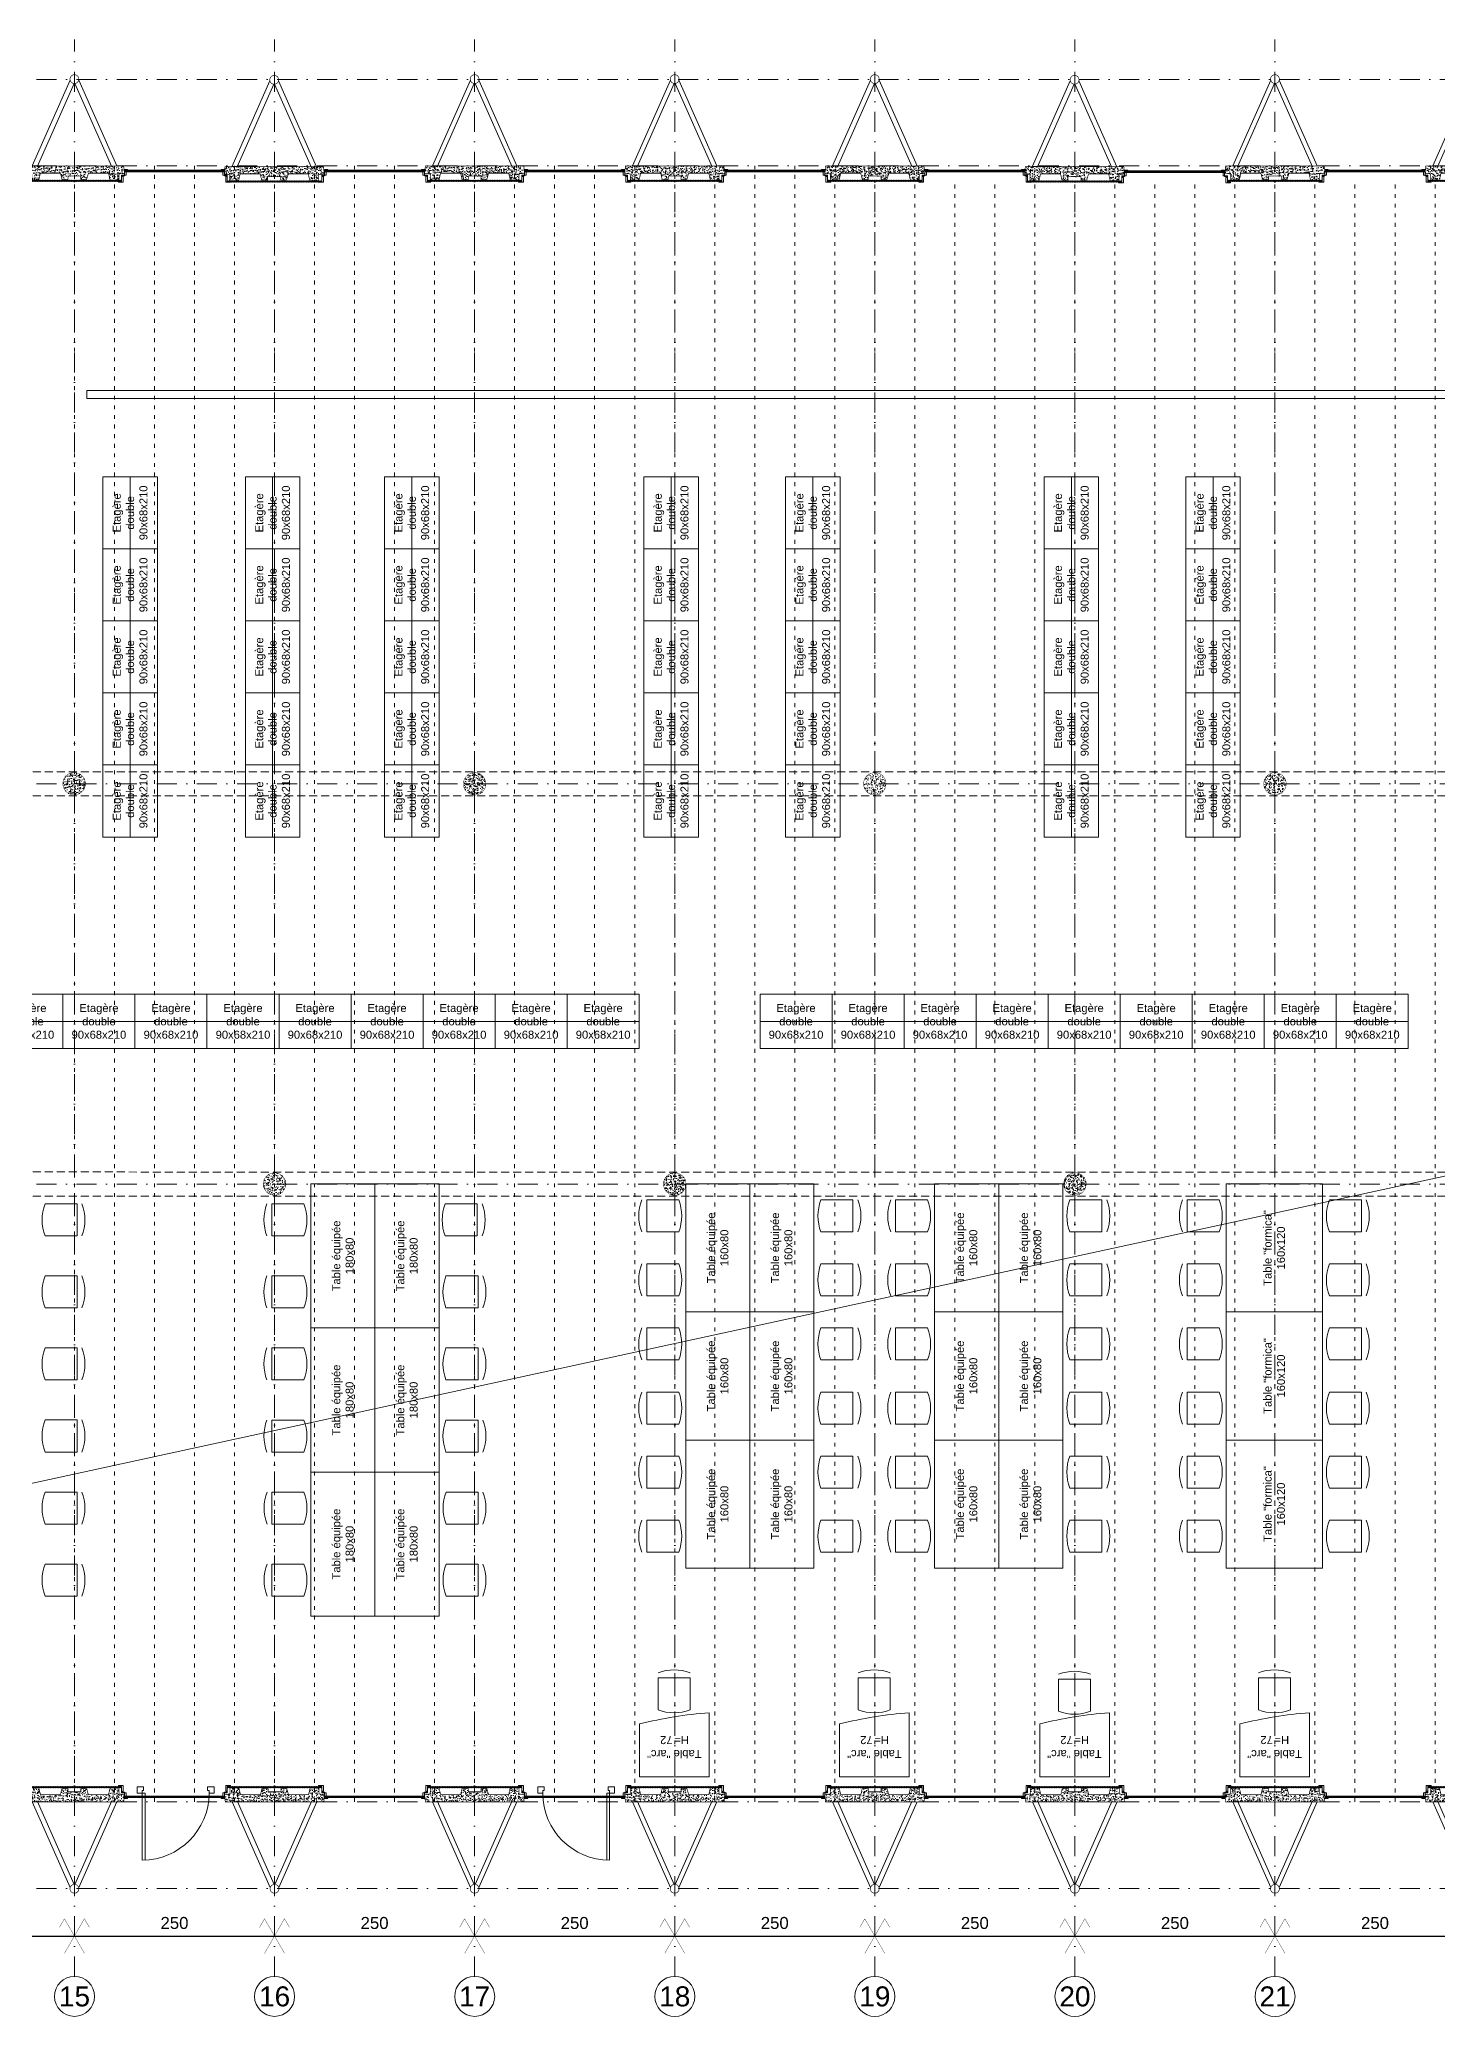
# Model space of a CAD drawing. Header units: millimetres. Extents: x 0 to 111176, y 95213 to 141729.
# Drawn here: x 54204 to 55951, y 106195 to 108665 of the extents above; entities that cross this region are included whole.
import ezdxf
from ezdxf.enums import TextEntityAlignment as Align

# ---------------------------------------------------------------- set-up
doc = ezdxf.new("R2010")
doc.units = ezdxf.units.MM
for name, pattern in [('ACAD_ISO03W100', [30, 12, -18]), ('CONTINU', [0]), ('HIDDEN2', [0.1875, 0.125, -0.0625]), ('TIRETPT2', [0.5, 0.25, -0.125, 0, -0.125])]:
    doc.linetypes.add(name, pattern=pattern)
doc.layers.get('Defpoints').update_dxf_attribs({"lineweight": 9})
doc.layers.add('CDP', color=7, linetype='Continuous', lineweight=9, true_color=0x364259)
doc.layers.add('STR_BOLLARD', color=7, linetype='Continuous', lineweight=9, true_color=0x1c1c1c)
doc.layers.add('Invisible', color=52, linetype='Continuous', lineweight=9, plot=False)
for name, color, linetype, lineweight in [('MEN_Ext', 115, 'Continuous', 9), ('MOB', 37, 'Continuous', 9), ('STR_BOLLARD_Axes', 252, 'Continuous', 9), ('STR_BOLLARD_projeté', 251, 'Continuous', 9)]:
    doc.layers.add(name, color=color, linetype=linetype, lineweight=lineweight)
doc.styles.add('Arial', font='arial.ttf')
doc.styles.add('Arial-10', font='arial.ttf', dxfattribs={"height": 10})
doc.styles.add('Arial-15', font='arial.ttf', dxfattribs={"height": 15})
doc.styles.add('Arial-20', font='arial.ttf', dxfattribs={"height": 20})
doc.dimstyles.new('Cote-15', dxfattribs={"dimtxt": 15, "dimasz": 15, "dimexe": 1.25, "dimexo": 0.625, "dimgap": 7.5, "dimtad": 1, "dimdec": 0, "dimrnd": 0.025, "dimtxsty": 'Arial-15', "dimblk": 'ARCHTICK', "dimcen": 2.5, "dimse1": 1, "dimse2": 1, "dimazin": 0, "dimtfac": 1, "dimtmove": 1, "dimatfit": 3, "dimfxl": 1, "dimarcsym": 0})

# ---------------------------------------------------------------- blocks, each defined once
blk = doc.blocks.new('Fenetres Ext')
for points in [[(14.09999999846332, 3.400000005214679), (14.09999999846332, 4.400000005214679), (18.09999999846332, 4.400000005214679), (18.09999999846332, 3.400000005214679)], [(14.09999999846332, 1.400000005214679), (139.0999999735504, 1.400000005214679), (139.0999999735504, 3.400000005214679), (14.09999999846332, 3.400000005214679), (14.09999999846332, 1.400000005214679)], [(14.09999999846332, -2.599999994785321), (16.09999999846332, -2.599999994785321), (16.09999999846332, 1.400000005214679), (14.09999999846332, 1.400000005214679)], [(139.0999999735504, 3.400000005214679), (139.0999999735504, 4.400000005214679), (135.0999999735504, 4.400000005214679), (135.0999999735504, 3.400000005214679)], [(139.0999999735504, -2.599999994785321), (137.0999999735504, -2.599999994785321), (137.0999999735504, 1.400000005214679), (139.0999999735504, 1.400000005214679)], [(6.599999998463318, -10.59999999478532), (10.59999999846332, -10.59999999478532), (10.59999999846332, -3.599999994785321), (11.59999999846332, -3.599999994785321), (11.59999999846332, -4.585936534454959), (12.59999999972251, -4.585936534454959), (12.59999999846332, -11.59999999478532), (6.599999998463318, -11.59999999478532)], [(10.59999999846332, -3.599999994785321), (14.09999999846332, -3.599999994785321), (14.09999999846332, -2.599999994785321), (10.59999999846332, -2.599999994785321), (10.59999999846332, -3.599999994785321)], [(142.5999999735504, -3.599999994785321), (139.0999999735504, -3.599999994785321), (139.0999999735504, -2.599999994785321), (142.5999999735504, -2.599999994785321), (142.5999999735504, -3.599999994785321)], [(146.5999999735504, -10.59999999478532), (142.5999999735504, -10.59999999478532), (142.5999999735504, -3.599999994785321), (141.5999999735504, -3.599999994785321), (141.5999999735504, -4.585936534454959), (140.5999999722912, -4.585936534454959), (140.5999999735504, -11.59999999478532), (146.5999999735504, -11.59999999478532)]]:
    blk.add_lwpolyline(points, close=True)
blk.add_lwpolyline([(14.09999999846332, 2.400000005214679), (139.0999999735504, 2.400000005214679)])
blk = doc.blocks.new('panneau+contreventement')
at = {"lineweight": 5}
h = blk.add_hatch(dxfattribs=at)
h.set_pattern_fill('AR-CONC', color=252, scale=0.04, angle=360, style=0)
h.set_pattern_definition([(49.99999999999994, (6.955815479159355e-08, 17.59999999470892), (7.287386759840159, -0.6375634215561317), [0.7619999999999998, -8.381999999999998]), (354.9999999999999, (6.955815479159355e-08, 17.59999999470892), (-1.409736856998765, 7.642273809561408), [0.6096, -6.7056233668]), (100.4514446999998, (0.6072803495580956, 17.54686985470835), (5.877649883614139, 7.004710076487798), [0.6476003520000001, -7.123609784]), (46.18419999999995, (6.955815479159355e-08, 19.63199999470817), (10.8431616356852, -1.681693117309098), [1.143, -12.573]), (96.63555760999995, (0.9035960695582617, 19.49185999470865), (9.49616536206013, 9.89704498390885), [0.9714009256, -10.6854243264]), (351.18415117, (6.955815479159355e-08, 19.63199999470817), (9.496165362599092, 9.897044983421296), [0.9143986827999999, -10.0583892768]), (20.99999999999999, (1.016000069557776, 19.12399999471018), (6.064575650765295, -4.090607927483512), [0.7619999999999999, -8.382]), (326, (1.016000069557776, 19.12399999471018), (2.472081133905891, 7.367518644892768), [0.6096, -6.7056]), (71.45144499999996, (1.521381373558143, 18.78311599870722), (8.53665677114865, 3.2769107554362), [0.647600352, -7.123597503999998]), (37.49999999999993, (6.955815479159355e-08, 17.59999999470892), (0.1235441300236765, 3.382201554926124), [0, -6.624319999999999, 0, -6.8072, 0, -6.731]), (7.499999999999964, (6.955815479159355e-08, 17.59999999470892), (2.672786500412234, 4.007222992724778), [0, -3.88112, 0, -6.47192, 0, -2.5654]), (327.4999999999998, (-2.265679930442275, 17.59999999470892), (5.423623806674856, -0.2291497597069439), [0, -2.54, 0, -7.9248, 0, -10.5156]), (317.4999999999999, (-3.281679930441896, 17.59999999470892), (5.925167255440723, 1.017059641333315), [0, -3.302, 0, -5.26288, 0, -7.4676])])
h.paths.add_polyline_path([(8.000000000007276, 16.62599197128293), (8.000000000007276, 12.62599197128293), (-8, 12.62599197128293), (-8, 16.62599197128293), (-15.27348650529757, 16.62599197128293), (-17.5, 9), (-42.54545454565005, 9), (-44.5, 17.59999999831052), (-55.5, 17.59999999831052), (-55.5, 10), (-62.5, 9), (-61.5, 0), (61.5, 0), (62.5, 9), (55.5, 10), (55.5, 17.59999999831052), (44.5, 17.59999999831052), (42.5, 9), (17.50000000000728, 9), (15.72651349470971, 16.62599197128293)])
at = {"layer": 'CDP'}
h = blk.add_hatch(dxfattribs=at)
h.set_pattern_fill('ANSI31', color=256, scale=5)
h.set_pattern_definition([(45, (0, 0), (-0.4419417382415922, 0.4419417382415922), [])])
h.paths.add_polyline_path([(-59, 17.59999999831052), (-59, 19.3999999983098), (58.99999999767169, 19.3999999983098), (58.99999999767169, 17.59999999831052)])
at = {"linetype": 'Continuous', "lineweight": 5, "const_width": 0.8799999952316284}
blk.add_lwpolyline([(8.000000000007276, 16.62599197128293), (8.000000000007276, 12.62599197128293), (-8, 12.62599197128293), (-8, 16.62599197128293), (-15.27348650529757, 16.62599197128293), (-17.5, 9), (-42.54545454565005, 9), (-44.5, 17.59999999831052), (-55.5, 17.59999999831052), (-55.5, 10), (-62.5, 9), (-61.5, 0), (61.5, 0), (62.5, 9), (55.5, 10), (55.5, 17.59999999831052), (44.5, 17.59999999831052), (42.5, 9), (17.50000000000728, 9), (15.72651349470971, 16.62599197128293)], close=True, dxfattribs=at)
for points in [[(-5.29915068641867, -107.0272467950708), (-52.79727948180198, 0.03446815508141299)], [(-0.5113040249361802, -103.0238181007117), (-46.75775930929467, 1.216600178464432)], [(0.5113040249361802, -103.0238181007117), (46.75775930929467, 1.216600178464432)], [(5.29915068641867, -107.0272467950708), (52.79727948180198, 0.03446815508141299)], [(52.79745963354026, 0), (46.20254036645974, 0)]]:
    blk.add_lwpolyline(points)
at = {"const_width": 0.8}
blk.add_lwpolyline([(4.886542232529791, -105.9757763550551, 128.1178204295244), (4.962955946750299, -106.1295426030811, 0.007805315424875689)], format="xyb", close=True, dxfattribs=at)
at = {"layer": 'CDP', "const_width": 0.2}
blk.add_lwpolyline([(-59, 17.59999999831052), (-59, 19.3999999983098), (58.99999999767169, 19.3999999983098), (58.99999999767169, 17.59999999831052), (-59, 17.59999999831052)], close=True, dxfattribs=at)
blk = doc.blocks.new('poteau')
at = {"layer": 'STR_BOLLARD', "lineweight": 5}
h = blk.add_hatch(dxfattribs=at)
h.set_pattern_fill('AR-CONC', color=252, scale=0.04, angle=359.9999999999999, style=0)
h.set_pattern_definition([(49.99999999999999, (-34103.71972945715, -3518.988229174639), (7.287386759840159, -0.6375634215561317), [0.762, -8.382000000000001]), (355, (-34103.71972945715, -3518.988229174639), (-1.409736856998765, 7.642273809561408), [0.6096, -6.7056233668]), (100.4514446999999, (-34103.11244917716, -3519.04135931464), (5.877649883614139, 7.004710076487798), [0.6476003520000001, -7.123609784]), (46.18419999999993, (-34103.71972945715, -3516.956229174639), (10.8431616356852, -1.681693117309098), [1.143, -12.573]), (96.63555760999996, (-34102.81613345716, -3517.096369174639), (9.49616536206013, 9.89704498390885), [0.9714009256, -10.6854243264]), (351.18415117, (-34103.71972945715, -3516.956229174639), (9.496165362599092, 9.897044983421296), [0.9143986828, -10.0583892768]), (21, (-34102.70372945715, -3517.46422917464), (6.064575650765295, -4.090607927483512), [0.762, -8.382000000000001]), (326, (-34102.70372945715, -3517.46422917464), (2.472081133905891, 7.367518644892768), [0.6096, -6.7056]), (71.45144499999996, (-34102.19834815315, -3517.805113170639), (8.53665677114865, 3.2769107554362), [0.6476003520000001, -7.123597503999999]), (37.49999999999994, (-34103.71972945715, -3518.988229174639), (0.1235441300236765, 3.382201554926124), [0, -6.62432, 0, -6.807200000000001, 0, -6.731000000000001]), (7.499999999999974, (-34103.71972945715, -3518.988229174639), (2.672786500412234, 4.007222992724778), [0, -3.88112, 0, -6.47192, 0, -2.5654]), (327.4999999999999, (-34105.98540945715, -3518.988229174639), (5.423623806674856, -0.2291497597069439), [0, -2.54, 0, -7.9248, 0, -10.5156]), (317.4999999999999, (-34107.00140945715, -3518.988229174639), (5.925167255440723, 1.017059641333315), [0, -3.302, 0, -5.26288, 0, -7.4676])])
edge = h.paths.add_edge_path()
edge.add_arc((2.613544936025392e-10, 6.674660824046441e-11), 13.99999999999927, 284.7547730335563, 644.0803509681097)
edge.add_arc((2.613806948659203e-10, 6.66435795437792e-11), 13.99999999999917, 284.0803509681096, 284.7547730335563)
at = {"layer": 'STR_BOLLARD', "lineweight": 5, "const_width": 0.5}
blk.add_lwpolyline([(3.565555101478822, -13.53834616259883, 339.820519298623), (3.405953449982917, -13.57937705112045, 0.002942729891838111)], format="xyb", close=True, dxfattribs=at)
blk = doc.blocks.new('PO7C')
blk.add_lwpolyline([(0.8499999999974079, 7.993833010863), (0.8500000000008185, 0.6999999993420261), (5.343281372915953e-11, 0.6999999993914798), (0, 0), (0.7000000000005002, -3.922195901395753e-11), (0.7000000000005002, 0.3999999993617394), (0.5499999995356575, 0.3999999993617394), (0.5500000000381533, 7.99999999936324, -0.4142135623537333), (7.849999999555166, 0.6999999993630581), (7.849999999575061, 0.3999999993617394), (7.699999999110219, 0.3999999993617394), (7.699999999110219, -3.922195901395753e-11), (8.399999999110719, 0), (8.399999999056718, 0.6999999993914798), (7.849999999555166, 0.6999999993630581)], format="xyb")
blk = doc.blocks.new('table_équipée_180')
blk.add_lwpolyline([(80, 0), (80, -180), (0, -180), (0, 0)], close=True)
at = {"insert": (40, -90), "char_height": 10, "attachment_point": 5, "rotation": 270, "style": 'Arial'}
blk.add_mtext_dynamic_manual_height_columns('Table équipée\\P180x80', width=234.8605922671994, gutter_width=18352.47833725253, heights=[0], dxfattribs=at)
blk = doc.blocks.new('table-equipe-160-80')
at = {"layer": 'MOB'}
blk.add_lwpolyline([(0, 80), (160, 80), (160, 0), (0, 0)], close=True, dxfattribs=at)
at = {"layer": 'MOB', "insert": (80, 40), "char_height": 10, "attachment_point": 5, "style": 'Arial'}
blk.add_mtext_dynamic_manual_height_columns('Table équipée\\P160x80', width=234.8605922671994, gutter_width=18352.47833725253, heights=[0], dxfattribs=at)
blk = doc.blocks.new('table-formica-160-120')
blk.add_lwpolyline([(0, 0), (160, 0), (160, 120), (0, 120)], close=True)
at = {"insert": (80, 60), "char_height": 10, "attachment_point": 5, "style": 'Arial'}
blk.add_mtext_dynamic_manual_height_columns('Table "formica"\\P160x120', width=234.8605922671994, gutter_width=18352.47833725253, heights=[0], dxfattribs=at)
blk = doc.blocks.new('chaise-par-defaut')
for points in [[(-54.86354830078199, -20), (-54.86354830078199, -20, -0.189905722026742), (-54.86354830078199, 20)], [(-8.798114440534846, -20), (-8.798114440534846, -20, 0.189905722026742), (-8.798114440534846, 20)]]:
    blk.add_lwpolyline(points, format="xyb")
blk.add_lwpolyline([(-8.798114440534846, -20), (-48.79811444053485, -20), (-48.79811444053485, 20), (-8.798114440534846, 20)])
blk = doc.blocks.new('etageres-doubles')
blk.add_lwpolyline([(0, 0), (68, 0), (68, -90), (0, -90), (0, 0)], close=True)
blk.add_lwpolyline([(34, 0), (34, -90)])
at = {"insert": (34, -45), "char_height": 10, "attachment_point": 5, "rotation": 270, "style": 'Arial'}
blk.add_mtext_dynamic_manual_height_columns('Etagère \\Pdouble\\P90x68x210', width=234.8605922671994, gutter_width=18352.47833725253, heights=[0], dxfattribs=at)
blk = doc.blocks.new('table-arc')
blk.add_lwpolyline([(-80, 43.49999999999272), (-80, 43.50000000000728), (0, 43.50000000000728), (0, -43.50000000000728), (-66, -43.50000000000728, -0.03955495318732785)], format="xyb", close=True)
at = {"char_height": 10, "rotation": 270, "style": 'Arial'}
for s, insert, attachment_point in [('Table "arc"', (-28.39474934566085, -0.1052195326399292), 5), ('H=', (-46.01231244178805, -0.1705031430942065), 6)]:
    blk.add_mtext_dynamic_manual_height_columns(s, width=234.8605922671994, gutter_width=18352.47833725253, heights=[0], dxfattribs=dict(at, insert=insert, attachment_point=attachment_point))
at = {"style": 'Arial-10'}
blk.add_attdef('HAUTEUR', text='', height=10, rotation=270, dxfattribs=at).set_placement((-45.76254463806129, -2.227131945525799), align=Align.MIDDLE_LEFT)
blk = doc.blocks.new('Axe-construction')
at = {"const_width": 0.4}
for points in [[(-18.71420953128381, 10.80465391055782), (-12.47613968752262, 21.60930782111564), (12.47613968752262, -21.60930782111564)], [(18.71420953128381, 10.80465391055782), (12.47613968752262, 21.60930782111564), (-12.47613968752262, -21.60930782111564)]]:
    blk.add_lwpolyline(points, dxfattribs=at)
blk = doc.blocks.new('n°-axe')
at = {"layer": 'STR_BOLLARD_Axes', "linetype": 'CONTINU', "ltscale": 60}
blk.add_circle((0, -25), 25, dxfattribs=at)
at = {"layer": 'STR_BOLLARD_Axes', "style": 'Arial-20'}
blk.add_attdef('AXE', text='', height=25, dxfattribs=at).set_placement((0, -25), align=Align.MIDDLE_CENTER)
blk = doc.blocks.new('*D476')
at = {"layer": 'Defpoints', "color": 0, "transparency": 16777216}
for p in [(55747.64475947781, 106295.8302124911), (55997.64475943245, 106295.828553022), (55997.6447594177, 106295.8272910175)]:
    blk.add_point(p, dxfattribs=at)
at = {"layer": 'STR_BOLLARD_Axes', "color": 0, "lineweight": -2, "transparency": 16777216}
blk.add_line((55747.64475949256, 106295.8314744956), (55997.64475943245, 106295.828553022), dxfattribs=at)
at = {"layer": 'STR_BOLLARD_Axes', "color": 0, "lineweight": 5, "transparency": 16777216, "insert": (55872.64484896004, 106312.0527471755), "char_height": 15, "attachment_point": 5, "rotation": 359.99933044756784, "style": 'Arial-15'}
blk.add_mtext('250', dxfattribs=at)
blk = doc.blocks.new('_None')
blk = doc.blocks.new('*D477')
at = {"layer": 'Defpoints', "color": 0, "transparency": 16777216}
for p in [(55497.64475958363, 106295.8353558694), (55747.64475953827, 106295.8336964003), (55747.64475952353, 106295.8324343958)]:
    blk.add_point(p, dxfattribs=at)
at = {"layer": 'STR_BOLLARD_Axes', "color": 0, "lineweight": -2, "transparency": 16777216}
blk.add_line((55497.64475959837, 106295.836617874), (55747.64475953827, 106295.8336964003), dxfattribs=at)
at = {"layer": 'STR_BOLLARD_Axes', "color": 0, "lineweight": 5, "transparency": 16777216, "insert": (55622.64484906586, 106312.0578905538), "char_height": 15, "attachment_point": 5, "rotation": 359.9993304475612, "style": 'Arial-15'}
blk.add_mtext('250', dxfattribs=at)
blk = doc.blocks.new('*D478')
at = {"layer": 'Defpoints', "color": 0, "transparency": 16777216}
for p in [(55247.64475968944, 106295.8404992476), (55497.64475964409, 106295.8388397785), (55497.64475962934, 106295.837577774)]:
    blk.add_point(p, dxfattribs=at)
at = {"layer": 'STR_BOLLARD_Axes', "color": 0, "lineweight": -2, "transparency": 16777216}
blk.add_line((55247.64475970419, 106295.8417612521), (55497.64475964409, 106295.8388397785), dxfattribs=at)
at = {"layer": 'STR_BOLLARD_Axes', "color": 0, "lineweight": 5, "transparency": 16777216, "insert": (55372.64484917169, 106312.063033932), "char_height": 15, "attachment_point": 5, "rotation": 359.99933044756455, "style": 'Arial-15'}
blk.add_mtext('250', dxfattribs=at)
blk = doc.blocks.new('*D479')
at = {"layer": 'Defpoints', "color": 0, "transparency": 16777216}
for p in [(54997.64475979526, 106295.8456426259), (55247.6447597499, 106295.8439831567), (55247.64475973515, 106295.8427211523)]:
    blk.add_point(p, dxfattribs=at)
at = {"layer": 'STR_BOLLARD_Axes', "color": 0, "lineweight": -2, "transparency": 16777216}
blk.add_line((54997.64475981001, 106295.8469046304), (55247.6447597499, 106295.8439831567), dxfattribs=at)
at = {"layer": 'STR_BOLLARD_Axes', "color": 0, "lineweight": 5, "transparency": 16777216, "insert": (55122.64484927749, 106312.0681773103), "char_height": 15, "attachment_point": 5, "rotation": 359.99933044756455, "style": 'Arial-15'}
blk.add_mtext('250', dxfattribs=at)
blk = doc.blocks.new('*D480')
at = {"layer": 'Defpoints', "color": 0, "transparency": 16777216}
for p in [(54747.64475990109, 106295.8507860042), (54997.64475985571, 106295.8491265351), (54997.64475984096, 106295.8478645306)]:
    blk.add_point(p, dxfattribs=at)
at = {"layer": 'STR_BOLLARD_Axes', "color": 0, "lineweight": -2, "transparency": 16777216}
blk.add_line((54747.64475991583, 106295.8520480088), (54997.64475985571, 106295.8491265351), dxfattribs=at)
at = {"layer": 'STR_BOLLARD_Axes', "color": 0, "lineweight": 5, "transparency": 16777216, "insert": (54872.64484938334, 106312.0733206886), "char_height": 15, "attachment_point": 5, "rotation": 359.9993304475612, "style": 'Arial-15'}
blk.add_mtext('250', dxfattribs=at)
blk = doc.blocks.new('*D481')
at = {"layer": 'Defpoints', "color": 0, "transparency": 16777216}
for p in [(54497.6447600069, 106295.8559293824), (54747.64475996154, 106295.8542699133), (54747.64475994679, 106295.8530079088)]:
    blk.add_point(p, dxfattribs=at)
at = {"layer": 'STR_BOLLARD_Axes', "color": 0, "lineweight": -2, "transparency": 16777216}
blk.add_line((54497.64476002165, 106295.8571913869), (54747.64475996154, 106295.8542699133), dxfattribs=at)
at = {"layer": 'STR_BOLLARD_Axes', "color": 0, "lineweight": 5, "transparency": 16777216, "insert": (54622.64484948913, 106312.0784640668), "char_height": 15, "attachment_point": 5, "rotation": 359.99933044756784, "style": 'Arial-15'}
blk.add_mtext('250', dxfattribs=at)
blk = doc.blocks.new('*D482')
at = {"layer": 'Defpoints', "color": 0, "transparency": 16777216}
for p in [(54247.64476011272, 106295.8610727607), (54497.64476006736, 106295.8594132916), (54497.64476005262, 106295.8581512871)]:
    blk.add_point(p, dxfattribs=at)
at = {"layer": 'STR_BOLLARD_Axes', "color": 0, "lineweight": -2, "transparency": 16777216}
blk.add_line((54247.64476012746, 106295.8623347653), (54497.64476006736, 106295.8594132916), dxfattribs=at)
at = {"layer": 'STR_BOLLARD_Axes', "color": 0, "lineweight": 5, "transparency": 16777216, "insert": (54372.64484959494, 106312.0836074451), "char_height": 15, "attachment_point": 5, "rotation": 359.9993304475612, "style": 'Arial-15'}
blk.add_mtext('250', dxfattribs=at)
blk = doc.blocks.new('*D483')
at = {"layer": 'Defpoints', "color": 0, "transparency": 16777216}
for p in [(53997.64476021854, 106295.866216139), (54247.64476017318, 106295.8645566698), (54247.64476015843, 106295.8632946654)]:
    blk.add_point(p, dxfattribs=at)
at = {"layer": 'STR_BOLLARD_Axes', "color": 0, "lineweight": -2, "transparency": 16777216}
blk.add_line((53997.64476023328, 106295.8674781434), (54247.64476017318, 106295.8645566698), dxfattribs=at)
at = {"layer": 'STR_BOLLARD_Axes', "color": 0, "lineweight": 5, "transparency": 16777216, "insert": (54122.64484970075, 106312.0887508234), "char_height": 15, "attachment_point": 5, "rotation": 359.99933044756784, "style": 'Arial-15'}
blk.add_mtext('250', dxfattribs=at)

msp = doc.modelspace()

# ---------------------------------------------------------------- linework, layer by layer
at = {"layer": 'CDP'}
msp.add_lwpolyline([(54263.25188991334, 108226.9496513651), (56746.98221124463, 108226.9496513651), (56746.98221124463, 108216.9496513651), (54263.25188991334, 108216.9496513651)], close=True, dxfattribs=at)
at = {"layer": 'Invisible'}
msp.add_lwpolyline([(57578.39016631283, 107597.2224207213), (53852.1541540699, 106787.0438424382)], dxfattribs=at)
at = {"layer": 'STR_BOLLARD', "linetype": 'HIDDEN2', "ltscale": 80}
for points in [[(51750.75189010129, 107750.5318741623), (58742.47039244108, 107750.2624168417)], [(51750.75189010129, 107720.5318741401), (58742.21631629776, 107720.2624266114)], [(51750.75189010129, 107250.5318741623), (58742.21718550083, 107250.2624266001)], [(51750.75189010129, 107220.5318741401), (58742.46347079443, 107220.2624170862)]]:
    msp.add_lwpolyline(points, dxfattribs=at)
at = {"layer": 'STR_BOLLARD_Axes', "linetype": 'TIRETPT2', "ltscale": 100}
for points in [[(54247.64372299951, 106245.4509555843), (54247.69350826512, 108665.3228279967)], [(54497.6437228937, 106245.445812206), (54497.6935081593, 108665.3176846185)], [(54747.64372278788, 106245.4406688278), (54747.69350805348, 108665.3125412402)], [(54997.64372268206, 106245.4355254495), (54997.69350794766, 108665.3073978619)], [(55247.64372257624, 106245.4303820713), (55247.69350784185, 108665.3022544837)], [(55497.64372247043, 106245.425238693), (55497.69350773602, 108665.2971111054)], [(55747.64372236461, 106245.4200953147), (55747.69350763021, 108665.2919677271)], [(50643.2041462076, 108615.386316882), (58888.09632947834, 108615.23048093)], [(50643.2040990572, 108507.386316882), (58888.09466832739, 108507.7638335545)], [(50643.20409608661, 107735.386316882), (58888.09466832739, 107735.386316882)], [(50643.22167300135, 107235.386316882), (58888.09466832739, 107235.386316882)], [(50643.2040990572, 106463.3827582314), (58888.09466832739, 106463.3863577675)], [(50643.2041462076, 106355.3827582314), (58888.09466832739, 106355.3863577675)]]:
    msp.add_lwpolyline(points, dxfattribs=at)
at = {"layer": 'STR_BOLLARD_projeté', "color": 252, "linetype": 'ACAD_ISO03W100', "lineweight": 5, "ltscale": 0.4}
for points in [[(54247.65188972286, 106463.3827582314), (54247.65188972286, 108507.3847432601)], [(54297.65188972286, 106463.3827582314), (54297.65188972286, 108507.3847214312)], [(54347.65188972286, 106463.3827582314), (54347.65188972286, 108507.3846996023)], [(54397.65188972286, 106463.3827582314), (54397.65188972286, 108507.3846777735)], [(54447.65188972286, 106463.3827582314), (54447.65188972286, 108507.3846559446)], [(54497.65188972286, 106463.3827582314), (54497.65188972286, 108507.3846341157)], [(54547.65188972286, 106463.3827582314), (54547.65188972286, 108507.3846122868)], [(54597.65188972286, 106463.3827582314), (54597.65188972286, 108507.3845904579)], [(54647.65188972286, 106463.3827582314), (54647.65188972286, 108507.384568629)], [(54697.65188972286, 106463.3827582314), (54697.65188972286, 108507.3845468001)], [(54747.65188972286, 106463.3827582314), (54747.65188972286, 108507.3845249712)], [(54797.65188972286, 106463.3827582314), (54797.65188972286, 108507.3845031423)], [(54847.65188972286, 106463.3827582314), (54847.65188972286, 108507.3844813134)], [(54897.65188972286, 106463.3827582314), (54897.65188972286, 108507.3844594846)], [(54947.65188972286, 106463.3827582314), (54947.65188972286, 108507.3844376557)], [(54997.65188972286, 106463.3827582314), (54997.65188972286, 108507.3844158268)], [(55097.65188964906, 106463.3827582314), (55097.6518976272, 108507.384372169)], [(55147.65188964906, 106463.3827582314), (55147.65189762719, 108507.384372169)], [(55047.65188972286, 106463.3827582314), (55047.65188972286, 108489.2791454891)], [(55197.65188972286, 106463.3827582314), (55197.65188972286, 108489.2791454891)], [(55247.65188972286, 106463.3827582314), (55247.65188972286, 108489.2791454891)], [(55297.65188972286, 106463.3827582314), (55297.65188972286, 108489.2791454891)], [(55347.65188972286, 106463.3827582314), (55347.65188972286, 108489.2791454891)], [(55397.65188972286, 106463.3827582314), (55397.65188972286, 108489.2791454891)], [(55447.65188972286, 106463.3827582314), (55447.65188972286, 108489.2791454891)], [(55497.65188972286, 106463.3827582314), (55497.65188972286, 108489.2791454891)], [(55547.65188972286, 106463.3827582314), (55547.65188972286, 108489.2791454891)], [(55597.65188972286, 106463.3827582314), (55597.65188972286, 108489.2791454891)], [(55647.65188972286, 106463.3827582314), (55647.65188972286, 108489.2791454891)], [(55697.65188972286, 106463.3827582314), (55697.65188972286, 108489.2791454891)], [(55747.65188972286, 106463.3827582314), (55747.65188972286, 108489.2791454891)], [(55797.65188972286, 106463.3827582314), (55797.65188972286, 108489.2791454891)], [(55847.65188972286, 106463.3827582314), (55847.65188972286, 108489.2791454891)], [(55897.65188972286, 106463.3827582314), (55897.65188972286, 108489.2791454891)], [(55947.65188972286, 106463.3827582314), (55947.65188972286, 108489.2791454891)]]:
    msp.add_lwpolyline(points, dxfattribs=at)

# ---------------------------------------------------------------- block references
at = {"layer": 'MEN_Ext'}
for p in [(54296.05188912612, 108498.5861622466), (54546.05188910959, 108498.5861622398), (54796.0518890735, 108498.586162248), (55046.05188905534, 108498.5861622413), (55296.05188902833, 108498.586162242), (55545.65188975399, 108497.7130562876), (55796.05188898642, 108498.5861622405)]:
    msp.add_blockref('Fenetres Ext', p, dxfattribs=at)
at = {"layer": 'MEN_Ext', "xscale": -1, "rotation": 180}
for p in [(54296.05188913997, 106472.1827582366), (54546.05188912344, 106472.1827582433), (54796.05188908735, 106472.1827582352), (55046.05188906919, 106472.1827582419), (55296.05188904218, 106472.1827582411), (55546.05188901843, 106472.1827582359), (55796.05188900027, 106472.1827582426)]:
    msp.add_blockref('Fenetres Ext', p, dxfattribs=at)
at = {"layer": 'MEN_Ext', "extrusion": (0, 0, -1), "xscale": 11.42857142877023, "yscale": 11.42857142877023, "zscale": 11.42857142877023, "rotation": 180}
msp.add_blockref('PO7C', (-54326.11658434294, 106482.1937406097), dxfattribs=at)
at = {"layer": 'MEN_Ext', "xscale": 11.42857142961329, "yscale": 11.42857142961329, "zscale": 11.42857142961329, "rotation": 180}
msp.add_blockref('PO7C', (54922.48987617161, 106482.193740602), dxfattribs=at)
at = {"layer": 'MOB'}
for name, p, rotation in [('etageres-doubles', (54351.25188983554, 108028.9564728639), 180), ('etageres-doubles', (54529.25188983554, 108028.9564728562), 180), ('etageres-doubles', (54703.25188983554, 108028.9564728562), 180), ('etageres-doubles', (55027.25188979043, 108028.9564728562), 180), ('etageres-doubles', (55204.25188979043, 108028.9564728562), 180), ('etageres-doubles', (55527.25188973967, 108028.9564728562), 180), ('etageres-doubles', (55704.25188973967, 108028.9496513651), 180), ('etageres-doubles', (54351.25188983554, 107938.9564728639), 180), ('etageres-doubles', (54529.25188983554, 107938.9564728562), 180), ('etageres-doubles', (54703.25188983554, 107938.9564728562), 180), ('etageres-doubles', (55027.25188979043, 107938.9564728562), 180), ('etageres-doubles', (55204.25188979043, 107938.9564728562), 180), ('etageres-doubles', (55527.25188973967, 107938.9564728562), 180), ('etageres-doubles', (55704.25188973967, 107938.9496513651), 180), ('etageres-doubles', (54351.25188983554, 107848.9564728639), 180), ('etageres-doubles', (54529.25188983554, 107848.9564728562), 180), ('etageres-doubles', (54703.25188983554, 107848.9564728562), 180), ('etageres-doubles', (55027.25188979043, 107848.9564728562), 180), ('etageres-doubles', (55204.25188979043, 107848.9564728562), 180), ('etageres-doubles', (55527.25188973967, 107848.9564728562), 180), ('etageres-doubles', (55704.25188973967, 107848.9496513651), 180), ('etageres-doubles', (54351.25188983554, 107758.9564728639), 180), ('etageres-doubles', (54529.25188983554, 107758.9564728562), 180), ('etageres-doubles', (54703.25188983554, 107758.9564728562), 180), ('etageres-doubles', (55027.25188979043, 107758.9564728562), 180), ('etageres-doubles', (55204.25188979043, 107758.9564728562), 180), ('etageres-doubles', (55527.25188973967, 107758.9564728562), 180), ('etageres-doubles', (55704.25188973967, 107758.9496513651), 180), ('etageres-doubles', (54351.25188983554, 107668.9564728639), 180), ('etageres-doubles', (54529.25188983554, 107668.9564728562), 180), ('etageres-doubles', (54703.25188983554, 107668.9564728562), 180), ('etageres-doubles', (55027.25188979043, 107668.9564728562), 180), ('etageres-doubles', (55204.25188979043, 107668.9564728562), 180), ('etageres-doubles', (55527.25188973967, 107668.9564728562), 180), ('etageres-doubles', (55704.25188973967, 107668.9496513651), 180), ('etageres-doubles', (54143.25188965981, 107404.5533984742), 90), ('etageres-doubles', (54233.25188965981, 107404.5533984742), 90), ('etageres-doubles', (54323.25188965981, 107404.5533984742), 90), ('etageres-doubles', (54413.25188965981, 107404.5533984742), 90), ('etageres-doubles', (54503.25188965981, 107404.5533984742), 90), ('etageres-doubles', (54593.25188965981, 107404.5533984742), 90), ('etageres-doubles', (54683.25188965981, 107404.5533984742), 90), ('etageres-doubles', (54773.25188965981, 107404.5533984742), 90), ('etageres-doubles', (54863.25188965981, 107404.5533984742), 90), ('etageres-doubles', (55104.25188965981, 107404.5533984742), 90), ('etageres-doubles', (55194.25188965981, 107404.5533984742), 90), ('etageres-doubles', (55284.25188965981, 107404.5533984742), 90), ('etageres-doubles', (55374.25188965981, 107404.5533984742), 90), ('etageres-doubles', (55464.25188965981, 107404.5533984742), 90), ('etageres-doubles', (55554.25188965981, 107404.5533984742), 90), ('etageres-doubles', (55644.25188965981, 107404.5533984742), 90), ('etageres-doubles', (55734.25188965981, 107404.5533984742), 90), ('etageres-doubles', (55824.25188965981, 107404.5533984742), 90), ('table_équipée_180', (54623.18017225471, 107055.5533984129), 180), ('table_équipée_180', (54703.18017225471, 107055.5533984129), 180), ('table-formica-160-120', (55806.85294592049, 107075.5533984129), 90), ('chaise-par-defaut', (55171.59735746861, 107195.5544583936), 180), ('chaise-par-defaut', (55482.59735746861, 107195.5566912311), 180), ('chaise-par-defaut', (55806.85294592049, 107195.5533984129), 180), ('chaise-par-defaut', (55171.59735746861, 107115.5544583936), 180), ('chaise-par-defaut', (55482.59735746861, 107115.5566912311), 180), ('chaise-par-defaut', (55806.85294592049, 107115.5533984129), 180), ('chaise-par-defaut', (54202.18017225471, 107100.572847586), 180), ('chaise-par-defaut', (54703.10845461214, 107100.572847586), 180), ('table-formica-160-120', (55806.85294592049, 106915.5533984129), 90), ('table_équipée_180', (54623.18017225471, 106875.5533984129), 180), ('table_équipée_180', (54703.18017225471, 106875.5533984129), 180), ('chaise-par-defaut', (55171.59735746861, 107035.5544583936), 180), ('chaise-par-defaut', (55482.59735746861, 107035.5566912311), 180), ('chaise-par-defaut', (55806.85294592049, 107035.5533984129), 180), ('chaise-par-defaut', (55171.59735746861, 106955.5544583936), 180), ('chaise-par-defaut', (55482.59735746861, 106955.5566912311), 180), ('chaise-par-defaut', (55806.85294592049, 106955.5533984129), 180), ('chaise-par-defaut', (54202.18017225471, 106920.5922967592), 180), ('chaise-par-defaut', (54703.10845461214, 106920.572847586), 180), ('table-formica-160-120', (55806.85294592049, 106755.5533984129), 90), ('table_équipée_180', (54623.18017225471, 106695.5533984129), 180), ('table_équipée_180', (54703.18017225471, 106695.5533984129), 180), ('chaise-par-defaut', (55171.59735746861, 106875.5544583936), 180), ('chaise-par-defaut', (55482.59735746861, 106875.5566912311), 180), ('chaise-par-defaut', (55806.85294592049, 106875.5533984129), 180), ('chaise-par-defaut', (55171.59735746861, 106795.5544583936), 180), ('chaise-par-defaut', (55482.59735746861, 106795.5566912311), 180), ('chaise-par-defaut', (55806.85294592049, 106795.5533984129), 180), ('chaise-par-defaut', (54202.18017225471, 106740.5922967592), 180), ('chaise-par-defaut', (54703.18017225471, 106740.572847586), 180), ('chaise-par-defaut', (54996.92126946462, 106569.6992564028), 270), ('chaise-par-defaut', (55246.97504245287, 106569.6992564028), 270), ('chaise-par-defaut', (55746.97504246067, 106569.6992563015), 270), ('chaise-par-defaut', (55497.25192710615, 106567.9786158279), 270)]:
    msp.add_blockref(name, p, dxfattribs=dict(at, rotation=rotation))
at = {"layer": 'MOB', "linetype": 'ACAD_ISO03W100', "rotation": 89.99999999999999}
for p in [(55091.45400212693, 107075.5544583936), (55171.45400212693, 107075.5544583936), (55402.45400212693, 107075.5566912311), (55482.45400212693, 107075.5566912311), (55091.45400212693, 106915.5544583936), (55171.45400212693, 106915.5544583936), (55402.45400212693, 106915.5566912311), (55482.45400212693, 106915.5566912311), (55091.45400212693, 106755.5544583936), (55171.45400212693, 106755.5544583936), (55402.45400212693, 106755.5566912311), (55482.45400212693, 106755.5566912311)]:
    msp.add_blockref('table-equipe-160-80', p, dxfattribs=at)
at = {"layer": 'MOB', "xscale": -1}
for p in [(54202.18017225471, 107190.572847586), (54702.18017225308, 107190.572847586), (54202.18017225471, 107010.5922967592), (54703.10845461214, 107010.572847586), (54202.18017225471, 106830.5922967592), (54703.18017225471, 106830.572847586)]:
    msp.add_blockref('chaise-par-defaut', p, dxfattribs=at)
at = {"layer": 'MOB'}
for p in [(54543.10845461214, 107190.572847586), (54543.10845461214, 107010.572847586), (54543.18017225471, 106830.572847586)]:
    msp.add_blockref('chaise-par-defaut', p, dxfattribs=at)
at = {"layer": 'MOB', "xscale": -1, "rotation": 180}
for p in [(55011.45400212693, 107195.5544583936), (55322.45400212693, 107195.5566912311), (55686.85294592049, 107195.5533984129), (55011.45400212693, 107115.5544583936), (55322.45400212693, 107115.5566912311), (55686.85294592049, 107115.5533984129), (54543.10845461214, 107100.572847586), (55011.45400212693, 107035.5544583936), (55322.45400212693, 107035.5566912311), (55686.85294592049, 107035.5533984129), (55011.45400212693, 106955.5544583936), (55322.45400212693, 106955.5566912311), (55686.85294592049, 106955.5533984129), (54543.10845461214, 106920.572847586), (55011.45400212693, 106875.5544583936), (55322.45400212693, 106875.5566912311), (55686.85294592049, 106875.5533984129), (55011.45400212693, 106795.5544583936), (55322.45400212693, 106795.5566912311), (55686.85294592049, 106795.5533984129), (54543.18017225471, 106740.572847586)]:
    msp.add_blockref('chaise-par-defaut', p, dxfattribs=at)
at = {"layer": 'MOB', "lineweight": 5, "rotation": 270}
for p in [(54997.25192502639, 106494.9101609656), (55247.25192500142, 106494.9101609656), (55497.25192498238, 106494.9101609656), (55747.25192500922, 106494.9101609656)]:
    msp.add_blockref('table-arc', p, dxfattribs=at).add_auto_attribs({'HAUTEUR': '72'})
at = {"layer": 'STR_BOLLARD', "rotation": 180}
for p in [(54247.65188912004, 108507.3861624689), (54497.25188984453, 108506.5130565081), (54747.65188907016, 108507.386162469), (54997.65188904, 108507.3861622466), (55247.65188901509, 108507.3861622454), (55497.25188973953, 108506.513056287), (55747.65188875519, 108507.3861622466), (55997.65188873028, 108507.3861622454)]:
    msp.add_blockref('panneau+contreventement', p, dxfattribs=at)
at = {"layer": 'STR_BOLLARD'}
for p in [(54247.25188987678, 107735.5533984205), (54747.67437620415, 107735.386316882), (55247.67437620414, 107735.386316882), (55747.67437620414, 107735.386316882), (54497.66408944761, 107235.386316882), (54997.65188972286, 107235.386316882), (55497.66408944761, 107235.386316882)]:
    msp.add_blockref('poteau', p, dxfattribs=at)
at = {"layer": 'STR_BOLLARD', "xscale": -1}
for p in [(54247.6518891719, 106463.3827582423), (54497.65188915287, 106463.3827581311), (54747.65188901975, 106463.382758141), (54997.65188899483, 106463.3827581422), (55247.65188896986, 106463.3827581409), (55497.65188895083, 106463.3827580297), (55747.65188897766, 106463.3827580396), (55997.65188895275, 106463.3827580408)]:
    msp.add_blockref('panneau+contreventement', p, dxfattribs=at)
at = {"layer": 'STR_BOLLARD_Axes', "linetype": 'CONTINU', "ltscale": 60, "rotation": 0.1193758766297107}
for p in [(54247.64476012746, 106295.8623347652), (54497.64476002165, 106295.857191387), (54747.64475991583, 106295.8520480087), (54997.64475981001, 106295.8469046304), (55247.64475970419, 106295.8417612521), (55497.64475959838, 106295.8366178739), (55747.64475949256, 106295.8314744956)]:
    msp.add_blockref('Axe-construction', p, dxfattribs=at)
at = {"layer": 'STR_BOLLARD_Axes', "rotation": 0.1194823544387405}
for p, values in [((54247.69637131163, 106245.4510099381), {'AXE': '15'}), ((54497.69637120581, 106245.4458665598), {'AXE': '16'}), ((54747.69637109999, 106245.4407231816), {'AXE': '17'}), ((54997.69637099418, 106245.4355798033), {'AXE': '18'}), ((55247.69637088836, 106245.4304364251), {'AXE': '19'}), ((55497.69637078253, 106245.4252930468), {'AXE': '20'}), ((55747.69637067672, 106245.4201496685), {'AXE': '21'})]:
    msp.add_blockref('n°-axe', p, dxfattribs=at).add_auto_attribs(values)

# ---------------------------------------------------------------- dimensions: what is measured, and where the dimension line sits
at = {"layer": 'STR_BOLLARD_Axes', "lineweight": 5}
for base, p1, p2, angle, picture, middle in [((54247.64476017318, 106295.8645566698), (53997.64476021854, 106295.866216139), (54247.64476015843, 106295.8632946654), 359.9993304475712, '*D483', (54122.64476020322, 106304.430156008)), ((54497.64476006736, 106295.8594132916), (54247.64476011271, 106295.8610727607), (54497.64476005262, 106295.8581512871), 359.9993304475712, '*D482', (54372.64476009741, 106304.4250126298)), ((54747.64475996154, 106295.8542699133), (54497.6447600069, 106295.8559293824), (54747.64475994679, 106295.8530079088), 359.9993304475712, '*D481', (54622.6447599916, 106304.4198692515)), ((54997.64475985571, 106295.8491265351), (54747.64475990109, 106295.8507860042), (54997.64475984097, 106295.8478645305), 359.9993304475479, '*D480', (54872.64475988581, 106304.4147258733)), ((55247.6447597499, 106295.8439831567), (54997.64475979526, 106295.8456426259), (55247.64475973516, 106295.8427211523), 359.9993304475679, '*D479', (55122.64475977996, 106304.409582495)), ((55497.64475964409, 106295.8388397785), (55247.64475968944, 106295.8404992476), (55497.64475962934, 106295.837577774), 359.9993304475712, '*D478', (55372.64475967416, 106304.4044391167)), ((55747.64475953827, 106295.8336964003), (55497.64475958363, 106295.8353558694), (55747.64475952352, 106295.8324343957), 359.9993304475479, '*D477', (55622.64475956833, 106304.3992957384)), ((55997.64475943245, 106295.828553022), (55747.64475947781, 106295.8302124911), (55997.6447594177, 106295.8272910175), 359.9993304475712, '*D476', (55872.64475946251, 106304.3941523602))]:
    dim = msp.add_linear_dim(base=base, p1=p1, p2=p2, angle=angle, dimstyle='Cote-15', override={"dimgap": 0, "dimblk1": 'None', "dimblk2": 'None', "dimsah": 1}, dxfattribs=at)
    dim.commit()
    dim.dimension.update_dxf_attribs({"geometry": picture, "text_midpoint": middle, "dimtype": 161})

doc.saveas('drawing.dxf')
